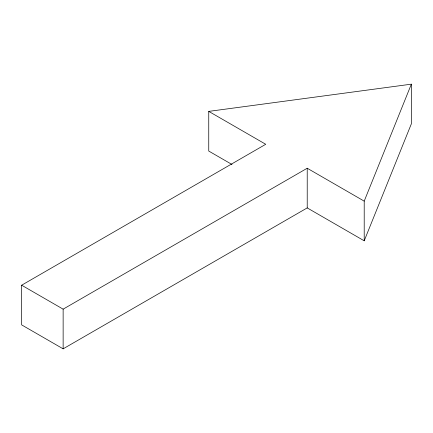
<?xml version="1.0" encoding="UTF-8"?>
<svg xmlns="http://www.w3.org/2000/svg" width="433" height="433" viewBox="0 0 433 433"><rect width="100%" height="100%" fill="white"/><g stroke="black" fill="none" stroke-linecap="round" stroke-linejoin="round"><path stroke-width="0.65" d="M208.749 111.384L265.738 144.286L21.65 285.206L21.65 324.885L63.137 348.836L307.219 207.91L364.207 240.813L364.207 201.139L411.35 84.164L208.749 111.384L208.749 151.057L232.007 164.491M364.207 240.813L411.35 123.843L411.35 84.164M21.65 285.206L63.137 309.157L307.219 168.237L364.207 201.139M307.219 168.237L307.219 207.91M63.137 309.157L63.137 348.836"/></g></svg>
